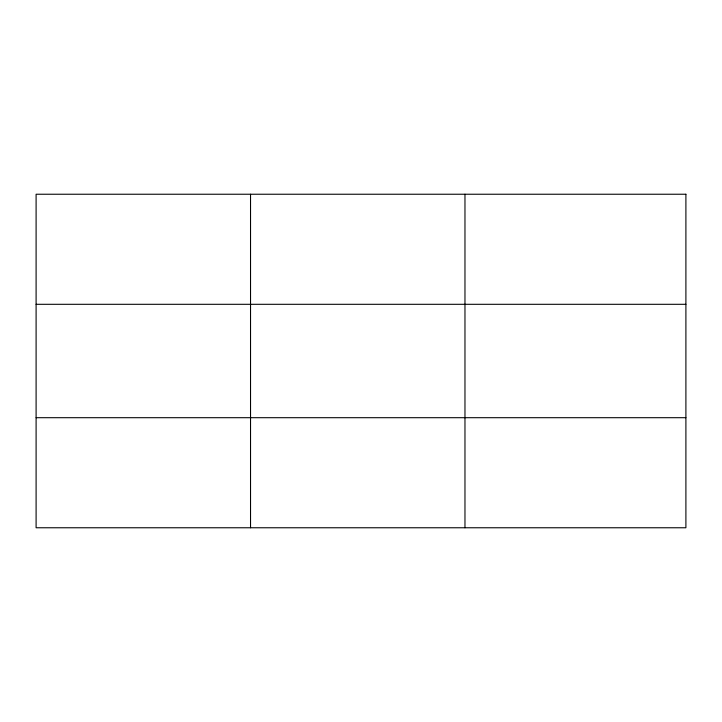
<?xml version="1.0" encoding="UTF-8"?>
<svg xmlns="http://www.w3.org/2000/svg" width="722" height="722" viewBox="0 0 722 722"><rect width="100%" height="100%" fill="white"/><g stroke="black" fill="none" stroke-linecap="round" stroke-linejoin="round"><path stroke-width="1.08" d="M250.534 194.236L250.534 527.764M464.968 194.236L464.968 527.764M36.1 304.305L685.9 304.305M36.1 417.695L685.9 417.695M685.9 194.236L685.9 527.764L36.1 527.764L36.1 194.236L685.9 194.236"/></g></svg>
